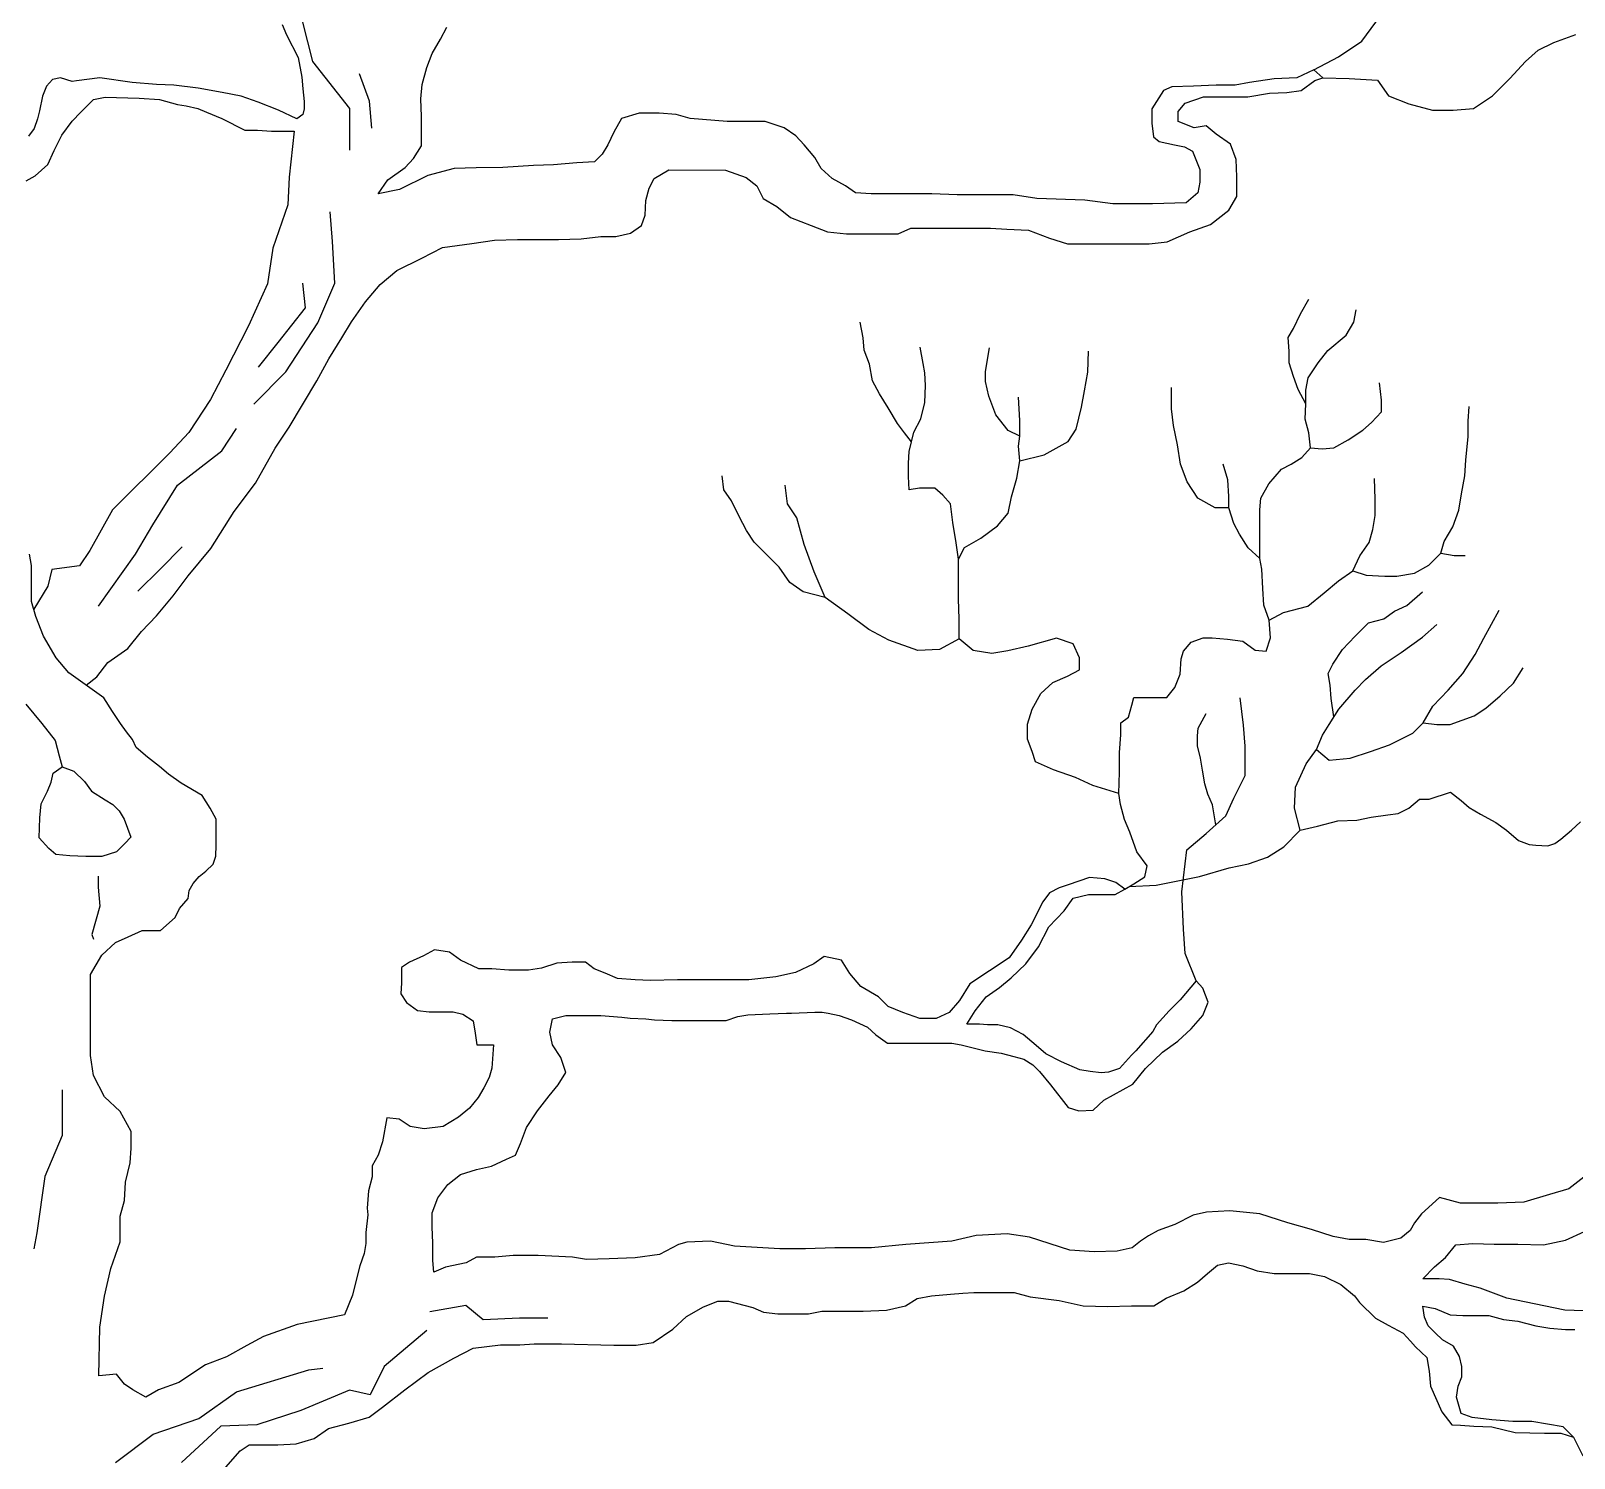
# Model space of a CAD drawing. Header units: millimetres. Extents: x -8050 to 7892, y -21 to 20150.
# Drawn here: x 685 to 4707, y 10986 to 14703 of the extents above; entities that cross this region are included whole.
import ezdxf

# ---------------------------------------------------------------- set-up
doc = ezdxf.new("R2010")
doc.units = ezdxf.units.MM
doc.layers.add('ceco.net 158', color=7, linetype='Continuous')

msp = doc.modelspace()

# ---------------------------------------------------------------- linework, layer by layer
at = {"layer": 'ceco.net 158'}
for p, q in [((1340.2, 14720), (1351.6, 14693.3)), ((1419.9, 14623.4), (1394.2, 14726)), ((4153.7, 14676.8), (4201.9, 14742.8)), ((1351.6, 14693.3), (1382.1, 14634.2)), ((1731.3, 14644.3), (1752.6, 14682)), ((1752.6, 14682), (1769, 14713.1)), ((4653.7, 14673.3), (4711.1, 14693.8)), ((1716.6, 14608.3), (1731.3, 14644.3)), ((4092.8, 14636.2), (4153.7, 14676.8)), ((4579.8, 14624.1), (4612.6, 14652.8)), ((4612.6, 14652.8), (4653.7, 14673.3)), ((1382.1, 14634.2), (1391.7, 14582.7)), ((1516.2, 14501.5), (1419.9, 14623.4)), ((1705.1, 14564.1), (1716.6, 14608.3)), ((4028.5, 14602.1), (3983.7, 14580.9)), ((4028.5, 14602.1), (4092.8, 14636.2)), ((4052.1, 14580.9), (4028.5, 14602.1)), ((4538.8, 14579), (4579.8, 14624.1)), ((726.1, 14559.8), (715.9, 14533.7)), ((741.3, 14577), (726.1, 14559.8)), ((726.1, 14559.8), (726.1, 14559.8)), ((762.3, 14580.8), (741.3, 14577)), ((792.8, 14571.3), (762.3, 14580.8)), ((804.3, 14573.2), (792.8, 14571.3)), ((865.3, 14580.8), (804.3, 14573.2)), ((949.2, 14569.4), (865.3, 14580.8)), ((1012.2, 14563.6), (949.2, 14569.4)), ((1057.9, 14561.7), (1012.2, 14563.6)), ((1120.9, 14554.1), (1057.9, 14561.7)), ((1391.7, 14582.7), (1393.6, 14552.2)), ((1567.5, 14520.7), (1541.8, 14591.3)), ((1701.8, 14526.4), (1705.1, 14564.1)), ((3714.6, 14559.7), (3658, 14557.3)), ((3773.6, 14562), (3714.6, 14559.7)), ((3823.2, 14562), (3773.6, 14562)), ((3861, 14569.1), (3823.2, 14562)), ((3924.7, 14578.5), (3861, 14569.1)), ((3983.7, 14580.9), (3924.7, 14578.5)), ((3995.5, 14547.9), (4030.9, 14573.8)), ((4030.9, 14573.8), (4052.1, 14580.9)), ((4052.1, 14580.9), (4120.5, 14579)), ((4120.5, 14579), (4194.3, 14574.9)), ((4194.3, 14574.9), (4223, 14533.9)), ((4493.7, 14533.9), (4538.8, 14579)), ((715.9, 14533.7), (707.9, 14495.3)), ((815.6, 14491.5), (848.7, 14524.5)), ((848.7, 14524.5), (878.5, 14531.2)), ((878.5, 14531.2), (967.8, 14527.9)), ((967.8, 14527.9), (1020.8, 14524.5)), ((1020.8, 14524.5), (1067.1, 14511.3)), ((1183.8, 14542.7), (1120.9, 14554.1)), ((1233.4, 14533.1), (1183.8, 14542.7)), ((1277.2, 14517.9), (1233.4, 14533.1)), ((1330.6, 14496.9), (1277.2, 14517.9)), ((1393.6, 14552.2), (1397.4, 14519.8)), ((1397.4, 14519.8), (1397.4, 14500.7)), ((1573.9, 14450.1), (1567.5, 14520.7)), ((1703.5, 14480.5), (1701.8, 14526.4)), ((3636.8, 14547.9), (3606.1, 14500.7)), ((3658, 14557.3), (3636.8, 14547.9)), ((3636.8, 14547.9), (3636.8, 14547.9)), ((3693.4, 14514.8), (3740.6, 14531.4)), ((3740.6, 14531.4), (3790.2, 14531.4)), ((3790.2, 14531.4), (3856.2, 14531.4)), ((3856.2, 14531.4), (3912.9, 14540.8)), ((3912.9, 14540.8), (3957.7, 14543.1)), ((3957.7, 14543.1), (3995.5, 14547.9)), ((4223, 14533.9), (4276.3, 14513.4)), ((4444.5, 14501.1), (4493.7, 14533.9)), ((707.9, 14495.3), (702.6, 14474.1)), ((792.4, 14468.3), (815.6, 14491.5)), ((1067.1, 14511.3), (1090.3, 14508)), ((1090.3, 14508), (1120.1, 14501.4)), ((1120.1, 14501.4), (1143.2, 14491.5)), ((1143.2, 14491.5), (1183, 14474.9)), ((1378.3, 14474), (1330.6, 14496.9)), ((1393.6, 14485.5), (1378.3, 14474)), ((1397.4, 14500.7), (1393.6, 14485.5)), ((1516.2, 14392.4), (1516.2, 14501.5)), ((1703.5, 14444.5), (1703.5, 14480.5)), ((2270.2, 14488.7), (2224.3, 14475.6)), ((2322.6, 14488.7), (2270.2, 14488.7)), ((2366.8, 14485.5), (2322.6, 14488.7)), ((2402.9, 14475.6), (2366.8, 14485.5)), ((3606.1, 14500.7), (3606.1, 14462.9)), ((3674.5, 14493.6), (3693.4, 14514.8)), ((3674.5, 14467.6), (3674.5, 14493.6)), ((4276.3, 14513.4), (4337.8, 14497)), ((4337.8, 14497), (4391.2, 14497)), ((4391.2, 14497), (4444.5, 14501.1)), ((693.4, 14449), (678.8, 14429.1)), ((702.6, 14474.1), (693.4, 14449)), ((765.9, 14431.9), (792.4, 14468.3)), ((1183, 14474.9), (1242.5, 14445.1)), ((1242.5, 14445.1), (1275.6, 14445.1)), ((1275.6, 14445.1), (1312, 14441.8)), ((1312, 14441.8), (1335.2, 14441.8)), ((1335.2, 14441.8), (1371.6, 14441.8)), ((1371.6, 14441.8), (1358.4, 14322.7)), ((1703.5, 14403.6), (1703.5, 14444.5)), ((2204.7, 14439.6), (2188.3, 14406.9)), ((2224.3, 14475.6), (2204.7, 14439.6)), ((2499.3, 14467.6), (2402.9, 14475.6)), ((2546.5, 14467.6), (2499.3, 14467.6)), ((2598.4, 14467.6), (2546.5, 14467.6)), ((2647.9, 14451.1), (2598.4, 14467.6)), ((2678.6, 14429.9), (2647.9, 14451.1)), ((3606.1, 14462.9), (3610.8, 14427.5)), ((3717, 14451.1), (3674.5, 14467.6)), ((3747.7, 14455.8), (3717, 14451.1)), ((3773.6, 14434.6), (3747.7, 14455.8)), ((746.1, 14392.2), (765.9, 14431.9)), ((1682.2, 14370.8), (1703.5, 14403.6)), ((2188.3, 14406.9), (2173.6, 14382.3)), ((2699.9, 14406.3), (2678.6, 14429.9)), ((2728.2, 14373.3), (2699.9, 14406.3)), ((3610.8, 14427.5), (3625, 14415.7)), ((3625, 14415.7), (3665.1, 14406.3)), ((3665.1, 14406.3), (3691, 14401.6)), ((3691, 14401.6), (3712.3, 14389.8)), ((3811.4, 14408.7), (3773.6, 14434.6)), ((3825.6, 14368.5), (3811.4, 14408.7)), ((729.5, 14355.8), (746.1, 14392.2)), ((1660.9, 14347.9), (1682.2, 14370.8)), ((2108, 14359.4), (2047.4, 14354.5)), ((2153.9, 14362.6), (2108, 14359.4)), ((2173.6, 14382.3), (2153.9, 14362.6)), ((2744.7, 14345), (2728.2, 14373.3)), ((3712.3, 14389.8), (3731.2, 14342.6)), ((3827.9, 14323.7), (3825.6, 14368.5)), ((673.2, 14312.8), (696.4, 14326)), ((696.4, 14326), (729.5, 14355.8)), ((696.4, 14326), (696.4, 14326)), ((1358.4, 14322.7), (1355.1, 14249.9)), ((1615, 14315.2), (1660.9, 14347.9)), ((1719.8, 14326.6), (1646.1, 14290.6)), ((1788.6, 14344.6), (1719.8, 14326.6)), ((1846, 14346.3), (1788.6, 14344.6)), ((1914.8, 14347.9), (1846, 14346.3)), ((1995, 14352.8), (1914.8, 14347.9)), ((2047.4, 14354.5), (1995, 14352.8)), ((2296.1, 14293.4), (2309.4, 14318.5)), ((2309.4, 14318.5), (2347.9, 14341.9)), ((2347.9, 14341.9), (2495, 14340.2)), ((2495, 14340.2), (2548.8, 14321.4)), ((2548.8, 14321.4), (2577.1, 14300.1)), ((2773, 14319), (2744.7, 14345)), ((2808.4, 14300.1), (2773, 14319)), ((3731.2, 14342.6), (3731.2, 14309.6)), ((3827.9, 14271.8), (3827.9, 14323.7)), ((1590.4, 14279.1), (1615, 14315.2)), ((1646.1, 14290.6), (1590.4, 14279.1)), ((2287.7, 14261.7), (2296.1, 14293.4)), ((2577.1, 14300.1), (2593.7, 14267.1)), ((2834.4, 14281.2), (2808.4, 14300.1)), ((2874.5, 14278.9), (2834.4, 14281.2)), ((2921.7, 14278.9), (2874.5, 14278.9)), ((2966.5, 14278.9), (2921.7, 14278.9)), ((3032.6, 14278.9), (2966.5, 14278.9)), ((3098.7, 14276.5), (3032.6, 14278.9)), ((3162.4, 14276.5), (3098.7, 14276.5)), ((3245, 14276.5), (3162.4, 14276.5)), ((3306.4, 14267.1), (3245, 14276.5)), ((3726.4, 14281.2), (3695.8, 14255.3)), ((3731.2, 14309.6), (3726.4, 14281.2)), ((1355.1, 14249.9), (1315.3, 14137.4)), ((2286, 14223.2), (2287.7, 14261.7)), ((2593.7, 14267.1), (2629.1, 14245.9)), ((2629.1, 14245.9), (2664.5, 14217.5)), ((3431.4, 14262.4), (3306.4, 14267.1)), ((3504.6, 14252.9), (3431.4, 14262.4)), ((3608.4, 14252.9), (3504.6, 14252.9)), ((3695.8, 14255.3), (3608.4, 14252.9)), ((3759.5, 14198.7), (3806.7, 14236.4)), ((3806.7, 14236.4), (3827.9, 14271.8)), ((1471.2, 14155), (1464.8, 14232)), ((2247.6, 14176.4), (2276, 14196.5)), ((2276, 14196.5), (2286, 14223.2)), ((2664.5, 14217.5), (2718.7, 14196.3)), ((2718.7, 14196.3), (2761.2, 14179.8)), ((3705.2, 14179.8), (3759.5, 14198.7)), ((1834.6, 14149.7), (1893.1, 14158)), ((1893.1, 14158), (1953.3, 14159.7)), ((1953.3, 14159.7), (2010.2, 14159.7)), ((2010.2, 14159.7), (2060.3, 14159.7)), ((2060.3, 14159.7), (2118.8, 14161.4)), ((2118.8, 14161.4), (2170.7, 14168)), ((2170.7, 14168), (2209.1, 14168)), ((2209.1, 14168), (2247.6, 14176.4)), ((2761.2, 14179.8), (2810.8, 14175.1)), ((2810.8, 14175.1), (2853.3, 14175.1)), ((2853.3, 14175.1), (2907.5, 14175.1)), ((2907.5, 14175.1), (2945.3, 14175.1)), ((2945.3, 14175.1), (2978.3, 14189.2)), ((2978.3, 14189.2), (3025.5, 14189.2)), ((3025.5, 14189.2), (3065.7, 14189.2)), ((3065.7, 14189.2), (3105.8, 14189.2)), ((3105.8, 14189.2), (3186, 14189.2)), ((3186, 14189.2), (3228.5, 14186.9)), ((3228.5, 14186.9), (3285.1, 14184.5)), ((3285.1, 14184.5), (3339.4, 14163.3)), ((3339.4, 14163.3), (3386.6, 14149.1)), ((3646.2, 14153.8), (3705.2, 14179.8)), ((1315.3, 14137.4), (1302.1, 14044.7)), ((1477.7, 14045.9), (1471.2, 14155)), ((1704.2, 14111.2), (1757.7, 14139.6)), ((1757.7, 14139.6), (1834.6, 14149.7)), ((3386.6, 14149.1), (3455, 14149.1)), ((3455, 14149.1), (3528.2, 14149.1)), ((3528.2, 14149.1), (3599, 14149.1)), ((3599, 14149.1), (3646.2, 14153.8)), ((1595.5, 14042.7), (1639, 14079.5)), ((1639, 14079.5), (1704.2, 14111.2)), ((1302.1, 14044.7), (1252.5, 13935.5)), ((1400.6, 13981.7), (1394.2, 14045.9)), ((1432.7, 13943.2), (1477.7, 14045.9)), ((1557.1, 13997.6), (1595.5, 14042.7)), ((1520.3, 13945.7), (1557.1, 13997.6)), ((3993.5, 13966.4), (4015.4, 14004.2)), ((1330, 13891.9), (1400.6, 13981.7)), ((3975.6, 13928.6), (3993.5, 13966.4)), ((4132.8, 13944.6), (4138.8, 13976.4)), ((1252.5, 13935.5), (1192.9, 13819.7)), ((1349.3, 13814.9), (1432.7, 13943.2)), ((1495.2, 13904), (1520.3, 13945.7)), ((2854.3, 13904), (2846.2, 13944.6)), ((3961.7, 13904.8), (3975.6, 13928.6)), ((4112.9, 13910.7), (4132.8, 13944.6)), ((1278.7, 13827.7), (1330, 13891.9)), ((1461.8, 13848.8), (1495.2, 13904)), ((2856.3, 13871.5), (2854.3, 13904)), ((3010.7, 13836.9), (3002.6, 13879.6)), ((3173.2, 13816.6), (3183.4, 13877.6)), ((3963.7, 13868.9), (3961.7, 13904.8)), ((4065.2, 13870.9), (4112.9, 13910.7)), ((1430, 13792), (1461.8, 13848.8)), ((2870.5, 13834.9), (2856.3, 13871.5)), ((2878.7, 13792.3), (2870.5, 13834.9)), ((3014.8, 13812.6), (3010.7, 13836.9)), ((3439.3, 13814.6), (3441.3, 13869.4)), ((3963.7, 13839.1), (3963.7, 13868.9)), ((3975.6, 13803.3), (3963.7, 13839.1)), ((4013.4, 13799.3), (4039.3, 13839.1)), ((4039.3, 13839.1), (4065.2, 13870.9)), ((1192.9, 13819.7), (1153.2, 13743.6)), ((1265.9, 13731.5), (1349.3, 13814.9)), ((3016.8, 13780.1), (3014.8, 13812.6)), ((3173.2, 13790.2), (3173.2, 13816.6)), ((3431.2, 13765.9), (3439.3, 13814.6)), ((3987.6, 13769.5), (3975.6, 13803.3)), ((4007.5, 13767.5), (4013.4, 13799.3)), ((1358.7, 13670.8), (1430, 13792)), ((2896.9, 13757.7), (2878.7, 13792.3)), ((2919.3, 13721.2), (2896.9, 13757.7)), ((3014.8, 13735.4), (3016.8, 13780.1)), ((3181.3, 13751.6), (3173.2, 13790.2)), ((3423, 13723.2), (3431.2, 13765.9)), ((3657.9, 13718.7), (3657.9, 13774.4)), ((4007.5, 13731.7), (3987.6, 13769.5)), ((4007.5, 13731.7), (4007.5, 13767.5)), ((4204.4, 13741.5), (4199.3, 13787)), ((1153.2, 13743.6), (1096.9, 13657.6)), ((2943.7, 13680.6), (2919.3, 13721.2)), ((3004.6, 13692.8), (3014.8, 13735.4)), ((3199.6, 13702.9), (3181.3, 13751.6)), ((3262.6, 13688.7), (3258.5, 13749.6)), ((3408.8, 13666.4), (3423, 13723.2)), ((3662.9, 13675.7), (3657.9, 13718.7)), ((4005.5, 13691.9), (4007.5, 13731.7)), ((4204.4, 13711.1), (4204.4, 13741.5)), ((4430.3, 13686.6), (4433.1, 13724.6)), ((2961.9, 13656.2), (2943.7, 13680.6)), ((2986.3, 13658.2), (3004.6, 13692.8)), ((3232.1, 13662.3), (3199.6, 13702.9)), ((3262.6, 13648.1), (3262.6, 13688.7)), ((3673, 13625.1), (3662.9, 13675.7)), ((4015.4, 13656.1), (4005.5, 13691.9)), ((4156.3, 13663.1), (4179.1, 13683.3)), ((4179.1, 13683.3), (4204.4, 13711.1)), ((4430.3, 13647.1), (4430.3, 13686.6)), ((1096.9, 13657.6), (1047.3, 13604.6)), ((1182.4, 13609.5), (1220.9, 13667.3)), ((1321.5, 13616.8), (1358.7, 13670.8)), ((2980.2, 13632.8), (2961.9, 13656.2)), ((2974.1, 13607.5), (2986.3, 13658.2)), ((3262.6, 13648.1), (3232.1, 13662.3)), ((3258.5, 13621.7), (3262.6, 13648.1)), ((3325.5, 13599.3), (3388.5, 13633.9)), ((3388.5, 13633.9), (3408.8, 13666.4)), ((4019.7, 13617.5), (4015.4, 13656.1)), ((4080.4, 13617.5), (4118.3, 13637.8)), ((4118.3, 13637.8), (4156.3, 13663.1)), ((4424.6, 13585.1), (4430.3, 13647.1)), ((1047.3, 13604.6), (898.3, 13455.7)), ((1066.9, 13519.7), (1182.4, 13609.5)), ((1270.9, 13525.6), (1321.5, 13616.8)), ((2972.1, 13577), (2974.1, 13607.5)), ((3262.6, 13583.1), (3258.5, 13621.7)), ((3262.6, 13583.1), (3325.5, 13599.3)), ((3680.6, 13574.5), (3673, 13625.1)), ((3996.9, 13592.2), (4019.7, 13617.5)), ((4019.7, 13617.5), (4050, 13615)), ((4050, 13615), (4080.4, 13617.5)), ((2972.1, 13542.5), (2972.1, 13577)), ((3254.5, 13538.4), (3262.6, 13583.1)), ((3698.3, 13529), (3680.6, 13574.5)), ((3804.6, 13534), (3792, 13574.5)), ((3910.9, 13523.9), (3943.8, 13561.9)), ((3943.8, 13561.9), (3969.1, 13574.5)), ((3969.1, 13574.5), (3996.9, 13592.2)), ((4421.8, 13544.2), (4424.6, 13585.1)), ((1002.7, 13417), (1066.9, 13519.7)), ((1215.1, 13451.3), (1270.9, 13525.6)), ((2490.7, 13507.9), (2486.6, 13544.5)), ((2657.2, 13471.4), (2651.1, 13520.1)), ((2974.1, 13507.9), (2972.1, 13542.5)), ((3240.2, 13489.7), (3254.5, 13538.4)), ((3726.2, 13486), (3698.3, 13529)), ((3807.1, 13491), (3804.6, 13534)), ((3890.6, 13486), (3910.9, 13523.9)), ((4187.8, 13483.6), (4186.4, 13537.1)), ((4413.3, 13497.7), (4421.8, 13544.2)), ((2511, 13479.5), (2490.7, 13507.9)), ((2531.3, 13438.9), (2511, 13479.5)), ((3000.5, 13512), (2974.1, 13507.9)), ((3041.2, 13512), (3000.5, 13512)), ((3061.5, 13493.7), (3041.2, 13512)), ((3081.8, 13471.4), (3061.5, 13493.7)), ((3232.1, 13447), (3240.2, 13489.7)), ((3771.7, 13460.7), (3726.2, 13486)), ((3807.1, 13460.7), (3807.1, 13491)), ((3888.1, 13455.6), (3890.6, 13486)), ((4187.8, 13441.3), (4187.8, 13483.6)), ((4406.3, 13455.4), (4413.3, 13497.7)), ((898.3, 13455.7), (838.7, 13349.8)), ((1154.3, 13355), (1215.1, 13451.3)), ((2549.6, 13402.3), (2531.3, 13438.9)), ((2681.6, 13434.8), (2657.2, 13471.4)), ((2699.9, 13365.8), (2681.6, 13434.8)), ((3087.9, 13422.6), (3081.8, 13471.4)), ((3203.7, 13414.5), (3232.1, 13447)), ((3807.1, 13460.7), (3771.7, 13460.7)), ((3819.8, 13420.2), (3807.1, 13460.7)), ((3888.1, 13412.6), (3888.1, 13455.6)), ((4182.1, 13404.7), (4187.8, 13441.3)), ((4390.8, 13411.7), (4406.3, 13455.4)), ((957.8, 13340), (1002.7, 13417)), ((2569.9, 13371.9), (2549.6, 13402.3)), ((3096, 13369.8), (3087.9, 13422.6)), ((3161, 13382), (3203.7, 13414.5)), ((3835, 13392.4), (3819.8, 13420.2)), ((3857.7, 13357), (3835, 13392.4)), ((3888.1, 13329.2), (3888.1, 13412.6)), ((4172.3, 13370.8), (4182.1, 13404.7)), ((4368.2, 13373.6), (4390.8, 13411.7)), ((1022, 13301.5), (1079.7, 13359.3)), ((1095.2, 13284.1), (1154.3, 13355)), ((2596.3, 13345.5), (2569.9, 13371.9)), ((2726.3, 13294.7), (2699.9, 13365.8)), ((3102.1, 13327.2), (3096, 13369.8)), ((3102.1, 13327.2), (3118.4, 13357.7)), ((3118.4, 13357.7), (3161, 13382)), ((3888.1, 13329.2), (3857.7, 13357)), ((4148.3, 13335.6), (4172.3, 13370.8)), ((4359.7, 13342.9), (4368.2, 13373.6)), ((686.9, 13310.7), (681.9, 13340.3)), ((838.7, 13349.8), (812.3, 13310.1)), ((861.5, 13205.3), (957.8, 13340)), ((2634.9, 13306.9), (2596.3, 13345.5)), ((3102.1, 13280.5), (3102.1, 13327.2)), ((3893.2, 13301.3), (3888.1, 13329.2)), ((4130.3, 13297.1), (4148.3, 13335.6)), ((4290.9, 13291.3), (4328.1, 13311.4)), ((4328.1, 13311.4), (4359.7, 13342.9)), ((4359.7, 13342.9), (4394.1, 13337.2)), ((4394.1, 13337.2), (4422.8, 13337.2)), ((686.9, 13261.4), (686.9, 13310.7)), ((739.4, 13300.2), (729.5, 13257.2)), ((812.3, 13310.1), (739.4, 13300.2)), ((964.2, 13243.8), (1022, 13301.5)), ((1056.4, 13231.8), (1095.2, 13284.1)), ((2663.3, 13266.3), (2634.9, 13306.9)), ((2754.7, 13227.7), (2726.3, 13294.7)), ((3102.1, 13223.6), (3102.1, 13280.5)), ((3895.7, 13250.7), (3893.2, 13301.3)), ((4055.7, 13239.7), (4093, 13271.3)), ((4093, 13271.3), (4130.3, 13297.1)), ((4130.3, 13297.1), (4164.7, 13285.6)), ((4164.7, 13285.6), (4213.4, 13282.7)), ((4213.4, 13282.7), (4245, 13282.7)), ((4245, 13282.7), (4290.9, 13291.3)), ((686.9, 13217), (686.9, 13261.4)), ((729.5, 13257.2), (692.6, 13197.3)), ((1012.4, 13179.4), (1056.4, 13231.8)), ((2697.9, 13241.9), (2663.3, 13266.3)), ((2754.7, 13227.7), (2697.9, 13241.9)), ((3898.2, 13207.7), (3895.7, 13250.7)), ((4012.7, 13205.3), (4055.7, 13239.7)), ((4271.1, 13206.9), (4311.2, 13241.9)), ((698.4, 13177.6), (686.9, 13217)), ((2813.7, 13185), (2754.7, 13227.7)), ((3104.1, 13170.8), (3102.1, 13223.6)), ((3912.4, 13168.1), (3898.2, 13207.7)), ((3949.6, 13188.1), (4012.7, 13205.3)), ((4211, 13171.8), (4238.6, 13191.8)), ((4238.6, 13191.8), (4271.1, 13206.9)), ((4471.5, 13121.7), (4511.5, 13194.3)), ((718.1, 13126.6), (698.4, 13177.6)), ((973.6, 13138.9), (1012.4, 13179.4)), ((2868.5, 13144.4), (2813.7, 13185)), ((3104.1, 13120), (3104.1, 13170.8)), ((3912.4, 13168.1), (3949.6, 13188.1)), ((3915.2, 13122.2), (3912.4, 13168.1)), ((4135.9, 13126.7), (4170.9, 13161.8)), ((4170.9, 13161.8), (4211, 13171.8)), ((4311.2, 13124.2), (4348.7, 13156.8)), ((751, 13070.7), (718.1, 13126.6)), ((938.1, 13095), (973.6, 13138.9)), ((2921.3, 13116), (2868.5, 13144.4)), ((2996.5, 13089.6), (2921.3, 13116)), ((3104.1, 13120), (3053.3, 13091.6)), ((3140.7, 13089.6), (3104.1, 13120)), ((3358.1, 13121.3), (3284.2, 13100.8)), ((3401.2, 13107), (3358.1, 13121.3)), ((3688.7, 13087.8), (3708.8, 13110.7)), ((3708.8, 13110.7), (3740.3, 13122.2)), ((3740.3, 13122.2), (3763.3, 13122.2)), ((3763.3, 13122.2), (3803.4, 13119.3)), ((3803.4, 13119.3), (3843.6, 13113.6)), ((3843.6, 13113.6), (3875.1, 13090.7)), ((3903.8, 13087.8), (3915.2, 13122.2)), ((4103.3, 13091.7), (4135.9, 13126.7)), ((4256.1, 13084.2), (4311.2, 13124.2)), ((4448.9, 13079.2), (4471.5, 13121.7)), ((783.9, 13031.3), (751, 13070.7)), ((885.8, 13057.8), (938.1, 13095)), ((3053.3, 13091.6), (2996.5, 13089.6)), ((3189.4, 13081.5), (3140.7, 13089.6)), ((3230.9, 13088.5), (3189.4, 13081.5)), ((3284.2, 13100.8), (3230.9, 13088.5)), ((3417.6, 13070), (3401.2, 13107)), ((3417.6, 13039.2), (3417.6, 13070)), ((3683, 13067.7), (3688.7, 13087.8)), ((3875.1, 13090.7), (3903.8, 13087.8)), ((4078.3, 13054.1), (4103.3, 13091.7)), ((4203.5, 13049.1), (4256.1, 13084.2)), ((4416.4, 13029.1), (4448.9, 13079.2)), ((875.6, 12966.2), (783.9, 13031.3)), ((857, 13020.7), (885.8, 13057.8)), ((3386.8, 13022.8), (3417.6, 13039.2)), ((3680.1, 13027.6), (3683, 13067.7)), ((4065.8, 13029.1), (4078.3, 13054.1)), ((4163.4, 13014.1), (4203.5, 13049.1)), ((4549.1, 13004.1), (4574.1, 13044.1)), ((829.7, 12998.7), (857, 13020.7)), ((3317.1, 12977.7), (3347.9, 13006.4)), ((3347.9, 13006.4), (3386.8, 13022.8)), ((3645.7, 12967.4), (3665.8, 12993.2)), ((3665.8, 12993.2), (3680.1, 13027.6)), ((4070.8, 12999.1), (4065.8, 13029.1)), ((4073.3, 12964), (4070.8, 12999.1)), ((4135.9, 12986.5), (4163.4, 13014.1)), ((4378.8, 12986.5), (4416.4, 13029.1)), ((4514, 12971.5), (4549.1, 13004.1)), ((672.1, 12949.5), (713.9, 12898.9)), ((897.8, 12930.9), (875.6, 12966.2)), ((3294.5, 12936.7), (3317.1, 12977.7)), ((3553.9, 12947.3), (3559.7, 12967.4)), ((3559.7, 12967.4), (3582.6, 12967.4)), ((3582.6, 12967.4), (3611.3, 12967.4)), ((3611.3, 12967.4), (3645.7, 12967.4)), ((3845.1, 12894.8), (3836.7, 12966.5)), ((4080.8, 12916.4), (4073.3, 12964)), ((4093.3, 12936.5), (4135.9, 12986.5)), ((4338.7, 12944), (4378.8, 12986.5)), ((4476.5, 12939), (4514, 12971.5)), ((918.7, 12899.6), (897.8, 12930.9)), ((3282.2, 12897.7), (3294.5, 12936.7)), ((3525.3, 12901.4), (3545.3, 12915.8)), ((3545.3, 12915.8), (3553.9, 12947.3)), ((3727.4, 12887.2), (3747.8, 12924.9)), ((4068.3, 12896.4), (4093.3, 12936.5)), ((4313.7, 12901.4), (4338.7, 12944)), ((4383.8, 12896.4), (4446.4, 12918.9)), ((4446.4, 12918.9), (4476.5, 12939)), ((713.9, 12898.9), (748.7, 12855.4)), ((934.4, 12877.4), (918.7, 12899.6)), ((950.1, 12857.8), (934.4, 12877.4)), ((3282.2, 12858.7), (3282.2, 12897.7)), ((3522.4, 12824), (3525.3, 12869.9)), ((3525.3, 12869.9), (3525.3, 12901.4)), ((3725.4, 12866.8), (3727.4, 12887.2)), ((3849.3, 12840), (3845.1, 12894.8)), ((4035.7, 12831.3), (4050.7, 12868.9)), ((4050.7, 12868.9), (4068.3, 12896.4)), ((4226, 12843.8), (4286.1, 12873.9)), ((4286.1, 12873.9), (4313.7, 12901.4)), ((4313.7, 12901.4), (4348.7, 12896.4)), ((4348.7, 12896.4), (4383.8, 12896.4)), ((748.7, 12855.4), (759.2, 12815.4)), ((959.2, 12836.9), (950.1, 12857.8)), ((989.3, 12812), (959.2, 12836.9)), ((3294.5, 12825.9), (3282.2, 12858.7)), ((3725.4, 12841.3), (3725.4, 12866.8)), ((3733.5, 12808.7), (3725.4, 12841.3)), ((3849.3, 12764.2), (3849.3, 12840)), ((4008.2, 12793.8), (4035.7, 12831.3)), ((4035.7, 12831.3), (4068.3, 12803.8)), ((4175.9, 12826.3), (4226, 12843.8)), ((759.2, 12815.4), (766.8, 12786.7)), ((1020.7, 12787.2), (989.3, 12812)), ((3302.7, 12799.2), (3294.5, 12825.9)), ((3349.9, 12778.7), (3302.7, 12799.2)), ((3522.4, 12772.4), (3522.4, 12824)), ((3738.6, 12778.1), (3733.5, 12808.7)), ((3980.6, 12733.7), (4008.2, 12793.8)), ((4068.3, 12803.8), (4123.4, 12808.8)), ((4123.4, 12808.8), (4175.9, 12826.3)), ((738.4, 12746.7), (743.4, 12770.1)), ((743.4, 12770.1), (766.8, 12786.7)), ((766.8, 12786.7), (796.8, 12775.1)), ((796.8, 12775.1), (825.2, 12748.4)), ((825.2, 12748.4), (843.5, 12723.4)), ((1044.2, 12767.6), (1020.7, 12787.2)), ((1076.8, 12744.1), (1044.2, 12767.6)), ((3407.4, 12758.2), (3349.9, 12778.7)), ((3452.5, 12737.6), (3407.4, 12758.2)), ((3520.2, 12717.1), (3522.4, 12772.4)), ((3744.7, 12742.5), (3738.6, 12778.1)), ((3819.8, 12705.1), (3849.3, 12764.2)), ((711.7, 12690), (728.4, 12723.4)), ((728.4, 12723.4), (738.4, 12746.7)), ((843.5, 12723.4), (878.6, 12700)), ((1131.7, 12711.5), (1076.8, 12744.1)), ((1152.6, 12678.8), (1131.7, 12711.5)), ((3520.2, 12717.1), (3452.5, 12737.6)), ((3524.4, 12688.4), (3520.2, 12717.1)), ((3751.9, 12715), (3744.7, 12742.5)), ((3764.1, 12687.4), (3751.9, 12715)), ((3978.1, 12678.6), (3980.6, 12733.7)), ((4329.2, 12702.5), (4384.3, 12720.2)), ((4384.3, 12720.2), (4411.9, 12698.6)), ((708.4, 12653.3), (711.7, 12690)), ((878.6, 12700), (898.6, 12688.3)), ((898.6, 12688.3), (915.3, 12671.7)), ((915.3, 12671.7), (928.6, 12650)), ((1168.3, 12650.1), (1152.6, 12678.8)), ((3534.6, 12649.4), (3524.4, 12688.4)), ((3773.4, 12635.6), (3764.1, 12687.4)), ((3798.7, 12658.8), (3819.8, 12705.1)), ((3993.1, 12621), (3978.1, 12678.6)), ((4248.4, 12665.1), (4276, 12678.9)), ((4276, 12678.9), (4303.5, 12702.5)), ((4303.5, 12702.5), (4329.2, 12702.5)), ((4411.9, 12698.6), (4433.6, 12680.8)), ((4433.6, 12680.8), (4463.1, 12663.1)), ((706.7, 12601.6), (708.4, 12653.3)), ((928.6, 12650), (945.3, 12603.3)), ((1168.3, 12614.8), (1168.3, 12650.1)), ((3549, 12616.6), (3534.6, 12649.4)), ((3748.1, 12612.4), (3798.7, 12658.8)), ((3993.1, 12621), (4037.6, 12631.6)), ((4037.6, 12631.6), (4090.8, 12645.4)), ((4090.8, 12645.4), (4140.1, 12647.3)), ((4140.1, 12647.3), (4177.5, 12655.2)), ((4177.5, 12655.2), (4220.8, 12661.1)), ((4220.8, 12661.1), (4248.4, 12665.1)), ((4463.1, 12663.1), (4502.5, 12641.4)), ((4502.5, 12641.4), (4530.1, 12621.7)), ((4699.5, 12621.7), (4723.1, 12643.4)), ((731.8, 12573.3), (706.7, 12601.6)), ((945.3, 12603.3), (930.3, 12586.6)), ((1168.3, 12582.1), (1168.3, 12614.8)), ((3567.4, 12565.3), (3549, 12616.6)), ((3697.5, 12570.2), (3748.1, 12612.4)), ((3950.6, 12578.4), (3993.1, 12621)), ((4530.1, 12621.7), (4561.6, 12594.2)), ((4561.6, 12594.2), (4589.2, 12584.3)), ((4656.1, 12586.3), (4671.9, 12598.1)), ((4671.9, 12598.1), (4699.5, 12621.7)), ((750.1, 12558.2), (731.8, 12573.3)), ((786.8, 12554.9), (750.1, 12558.2)), ((828.5, 12553.2), (786.8, 12554.9)), ((870.2, 12553.2), (828.5, 12553.2)), ((908.6, 12564.9), (870.2, 12553.2)), ((930.3, 12586.6), (908.6, 12564.9)), ((1160.5, 12532.5), (1167, 12553.4)), ((1167, 12553.4), (1168.3, 12582.1)), ((3594.1, 12528.4), (3567.4, 12565.3)), ((3684.8, 12460.6), (3697.5, 12570.2)), ((3857.9, 12533.4), (3908, 12550.9)), ((3908, 12550.9), (3950.6, 12578.4)), ((4589.2, 12584.3), (4606.9, 12582.4)), ((4606.9, 12582.4), (4638.4, 12580.4)), ((4638.4, 12580.4), (4656.1, 12586.3)), ((1123.9, 12501.1), (1140.9, 12514.2)), ((1140.9, 12514.2), (1160.5, 12532.5)), ((3588, 12499.6), (3594.1, 12528.4)), ((3730.2, 12500.8), (3807.8, 12523.4)), ((3807.8, 12523.4), (3857.9, 12533.4)), ((860.7, 12501.5), (860.7, 12472.8)), ((860.7, 12472.8), (864.8, 12423.7)), ((1097.7, 12464.6), (1108.2, 12482.9)), ((1108.2, 12482.9), (1123.9, 12501.1)), ((3364.8, 12471.3), (3339.8, 12457.8)), ((3387.8, 12478.9), (3364.8, 12471.3)), ((3443.5, 12498.1), (3387.8, 12478.9)), ((3483.9, 12494.3), (3443.5, 12498.1)), ((3512.7, 12484.7), (3483.9, 12494.3)), ((3510.8, 12454), (3535.8, 12467.4)), ((3535.8, 12467.4), (3512.7, 12484.7)), ((3535.8, 12467.4), (3559.2, 12481.2)), ((3547.5, 12474.3), (3617.5, 12478.3)), ((3559.2, 12481.2), (3588, 12499.6)), ((3617.5, 12478.3), (3730.2, 12500.8)), ((1072.9, 12417.5), (1095.1, 12443.7)), ((1095.1, 12443.7), (1097.7, 12464.6)), ((3322.5, 12434.8), (3291.7, 12375.2)), ((3339.8, 12457.8), (3322.5, 12434.8)), ((3378.2, 12411.7), (3401.3, 12444.4)), ((3401.3, 12444.4), (3441.6, 12454)), ((3441.6, 12454), (3510.8, 12454)), ((3689.1, 12363.6), (3684.8, 12460.6)), ((864.8, 12423.7), (844.4, 12350)), ((1022.9, 12360.1), (1061.2, 12393.6)), ((1061.2, 12393.6), (1072.9, 12417.5)), ((3337.9, 12369.4), (3378.2, 12411.7)), ((844.4, 12350), (848.5, 12337.7)), ((939.1, 12343.3), (975, 12360.1)), ((975, 12360.1), (975, 12360.1)), ((975, 12360.1), (1022.9, 12360.1)), ((3291.7, 12375.2), (3266.8, 12334.9)), ((3311, 12317.6), (3337.9, 12369.4)), ((3693.3, 12300.4), (3689.1, 12363.6)), ((869.7, 12295.5), (905.6, 12329)), ((905.6, 12329), (939.1, 12343.3)), ((1736.6, 12309.5), (1708, 12294.3)), ((1776.5, 12303.8), (1736.6, 12309.5)), ((3266.8, 12334.9), (3234.1, 12288.7)), ((3278.3, 12273.4), (3311, 12317.6)), ((841, 12245.2), (869.7, 12295.5)), ((1671.9, 12277.2), (1651, 12263.9)), ((1708, 12294.3), (1671.9, 12277.2)), ((1805, 12282.9), (1776.5, 12303.8)), ((1852.6, 12260.1), (1805, 12282.9)), ((2056.1, 12275.3), (2016.2, 12262)), ((2096, 12277.2), (2056.1, 12275.3)), ((2130.3, 12277.2), (2096, 12277.2)), ((2153.1, 12260.1), (2130.3, 12277.2)), ((2725.6, 12273.4), (2678, 12250.6)), ((2752.2, 12292.4), (2725.6, 12273.4)), ((2797.9, 12283), (2752.2, 12292.4)), ((2819.1, 12248.4), (2797.9, 12283)), ((3234.1, 12288.7), (3132.3, 12221.5)), ((3239.9, 12236.9), (3278.3, 12273.4)), ((3722.2, 12229.2), (3693.3, 12300.4)), ((841, 12168.7), (841, 12245.2)), ((1651, 12263.9), (1651, 12224)), ((1886.8, 12260.1), (1852.6, 12260.1)), ((1930.6, 12256.3), (1886.8, 12260.1)), ((1981.9, 12256.3), (1930.6, 12256.3)), ((2016.2, 12262), (1981.9, 12256.3)), ((2181.6, 12248.7), (2153.1, 12260.1)), ((2214, 12235.4), (2181.6, 12248.7)), ((2259.6, 12231.6), (2214, 12235.4)), ((2299.5, 12229.7), (2259.6, 12231.6)), ((2369.9, 12231.6), (2299.5, 12229.7)), ((2440.3, 12231.6), (2369.9, 12231.6)), ((2508.8, 12231.6), (2440.3, 12231.6)), ((2556.3, 12231.6), (2508.8, 12231.6)), ((2626.7, 12239.2), (2556.3, 12231.6)), ((2678, 12250.6), (2626.7, 12239.2)), ((2847.9, 12213.8), (2819.1, 12248.4)), ((3209.1, 12211.9), (3239.9, 12236.9)), ((3722.2, 12229.2), (3679.9, 12179.2)), ((3739.5, 12210), (3722.2, 12229.2)), ((1651, 12224), (1649.1, 12195.4)), ((1649.1, 12195.4), (1664.3, 12172.6)), ((2894, 12186.9), (2847.9, 12213.8)), ((2919, 12162), (2894, 12186.9)), ((3132.3, 12221.5), (3105.4, 12177.3)), ((3145.7, 12150.4), (3174.5, 12186.9)), ((3174.5, 12186.9), (3209.1, 12211.9)), ((3752.9, 12173.5), (3739.5, 12210)), ((841, 12116), (841, 12168.7)), ((1664.3, 12172.6), (1692.8, 12151.7)), ((1692.8, 12151.7), (1723.3, 12147.9)), ((1723.3, 12147.9), (1753.7, 12147.9)), ((1753.7, 12147.9), (1786, 12147.9)), ((1786, 12147.9), (1810.8, 12142.2)), ((2610.5, 12142.8), (2654, 12145)), ((2654, 12145), (2667.1, 12145)), ((2667.1, 12145), (2728, 12147.2)), ((2728, 12147.2), (2747.6, 12147.2)), ((2747.6, 12147.2), (2762.9, 12145)), ((2762.9, 12145), (2791.2, 12138.4)), ((2957.4, 12146.6), (2919, 12162)), ((3001.6, 12131.2), (2957.4, 12146.6)), ((3078.5, 12146.6), (3043.9, 12131.2)), ((3105.4, 12177.3), (3078.5, 12146.6)), ((3124.6, 12115.8), (3145.7, 12150.4)), ((3651.1, 12150.4), (3618.4, 12113.9)), ((3679.9, 12179.2), (3651.1, 12150.4)), ((3739.5, 12138.9), (3752.9, 12173.5)), ((841, 12034.7), (841, 12116)), ((1810.8, 12142.2), (1810.8, 12142.2)), ((1810.8, 12142.2), (1837.4, 12125.1)), ((1837.4, 12125.1), (1843.1, 12092.8)), ((2037.7, 12094.9), (2044.2, 12129.7)), ((2044.2, 12129.7), (2079.1, 12138.4)), ((2079.1, 12138.4), (2122.6, 12138.4)), ((2122.6, 12138.4), (2170.6, 12138.4)), ((2170.6, 12138.4), (2225, 12134.1)), ((2225, 12134.1), (2246.8, 12131.9)), ((2246.8, 12131.9), (2288.1, 12129.7)), ((2288.1, 12129.7), (2309.9, 12127.6)), ((2309.9, 12127.6), (2355.7, 12125.4)), ((2355.7, 12125.4), (2405.7, 12125.4)), ((2405.7, 12125.4), (2462.4, 12125.4)), ((2462.4, 12125.4), (2497.2, 12125.4)), ((2497.2, 12125.4), (2527.7, 12136.3)), ((2527.7, 12136.3), (2553.8, 12140.6)), ((2553.8, 12140.6), (2610.5, 12142.8)), ((2791.2, 12138.4), (2823.9, 12127.6)), ((2823.9, 12127.6), (2865.2, 12108)), ((2865.2, 12108), (2887, 12088.4)), ((3043.9, 12131.2), (3001.6, 12131.2)), ((3157.2, 12115.8), (3124.6, 12115.8)), ((3178.4, 12113.9), (3157.2, 12115.8)), ((3205.3, 12113.9), (3178.4, 12113.9)), ((3237.9, 12106.2), (3205.3, 12113.9)), ((3270.6, 12089), (3237.9, 12106.2)), ((3618.4, 12113.9), (3608.8, 12096.6)), ((3708.7, 12104.3), (3739.5, 12138.9)), ((1843.1, 12092.8), (1846.9, 12062.3)), ((2044.2, 12062.2), (2037.7, 12094.9)), ((2887, 12088.4), (2917.5, 12066.6)), ((2917.5, 12066.6), (2945.8, 12066.6)), ((2945.8, 12066.6), (3002.4, 12066.6)), ((3002.4, 12066.6), (3046, 12066.6)), ((3046, 12066.6), (3085.2, 12066.6)), ((3085.2, 12066.6), (3109.1, 12062.2)), ((3305.2, 12060.1), (3270.6, 12089)), ((3608.8, 12096.6), (3564.6, 12046.7)), ((3633.8, 12042.8), (3674.1, 12071.7)), ((3674.1, 12071.7), (3708.7, 12104.3)), ((848.2, 11982), (841, 12034.7)), ((1846.9, 12062.3), (1890.6, 12062.3)), ((1890.6, 12062.3), (1886.8, 12001.5)), ((2066, 12029.6), (2044.2, 12062.2)), ((2079.1, 11990.4), (2066, 12029.6)), ((3109.1, 12062.2), (3172.3, 12047)), ((3172.3, 12047), (3213.7, 12040.5)), ((3213.7, 12040.5), (3246.3, 12031.8)), ((3246.3, 12031.8), (3272.5, 12025.2)), ((3272.5, 12025.2), (3296.4, 12010)), ((3330.2, 12039), (3305.2, 12060.1)), ((3370.5, 12017.9), (3330.2, 12039)), ((3553.1, 12035.2), (3522.3, 12000.6)), ((3564.6, 12046.7), (3553.1, 12035.2)), ((3589.6, 12000.6), (3633.8, 12042.8)), ((1886.8, 12001.5), (1879.2, 11976.8)), ((2059.5, 11957.7), (2079.1, 11990.4)), ((2079.1, 11990.4), (2079.1, 11990.4)), ((3296.4, 12010), (3313.9, 11992.6)), ((3313.9, 11992.6), (3342.2, 11957.7)), ((3418.6, 11996.7), (3370.5, 12017.9)), ((3445.5, 11992.9), (3418.6, 11996.7)), ((3474.3, 11989.1), (3445.5, 11992.9)), ((3493.5, 11991), (3474.3, 11989.1)), ((3522.3, 12000.6), (3493.5, 11991)), ((3556.9, 11960.2), (3589.6, 12000.6)), ((766.6, 11944.7), (766.6, 11825.9)), ((876.9, 11927), (848.2, 11982)), ((1865.9, 11950.1), (1850.7, 11925.4)), ((1879.2, 11976.8), (1865.9, 11950.1)), ((2035.5, 11929.4), (2059.5, 11957.7)), ((3342.2, 11957.7), (3387.9, 11898.9)), ((3481.5, 11918.5), (3556.9, 11960.2)), ((917.6, 11888.7), (876.9, 11927)), ((1850.7, 11925.4), (1827.9, 11896.9)), ((2005, 11890.2), (2035.5, 11929.4)), ((3453.2, 11892.4), (3481.5, 11918.5)), ((946.3, 11836.1), (917.6, 11888.7)), ((1613, 11872.2), (1601.5, 11809.4)), ((1645.3, 11868.4), (1613, 11872.2)), ((1673.8, 11849.4), (1645.3, 11868.4)), ((1799.3, 11874.1), (1759.4, 11849.4)), ((1827.9, 11896.9), (1799.3, 11874.1)), ((1976.7, 11846.7), (2005, 11890.2)), ((3387.9, 11898.9), (3416.2, 11890.2)), ((3416.2, 11890.2), (3453.2, 11892.4)), ((766.6, 11825.9), (721.5, 11719.5)), ((946.3, 11793), (946.3, 11836.1)), ((1710, 11843.7), (1673.8, 11849.4)), ((1759.4, 11849.4), (1710, 11843.7)), ((1961.5, 11805.3), (1976.7, 11846.7)), ((943.9, 11754.7), (946.3, 11793)), ((1601.5, 11809.4), (1590.1, 11775.2)), ((1948.4, 11774.8), (1961.5, 11805.3)), ((932, 11704.5), (943.9, 11754.7)), ((1590.1, 11775.2), (1574.9, 11746.7)), ((1574.9, 11746.7), (1574.9, 11718.2)), ((1846.1, 11737.8), (1885.3, 11746.5)), ((1885.3, 11746.5), (1924.5, 11764)), ((1924.5, 11764), (1948.4, 11774.8)), ((721.5, 11719.5), (701, 11572.1)), ((929.6, 11656.6), (932, 11704.5)), ((1574.9, 11718.2), (1565.4, 11682)), ((1772, 11698.6), (1804.7, 11724.8)), ((1804.7, 11724.8), (1846.1, 11737.8)), ((4747.4, 11729.7), (4692.6, 11687.3)), ((1565.4, 11682), (1561.6, 11636.4)), ((1730.7, 11624.6), (1745.9, 11663.8)), ((1745.9, 11663.8), (1772, 11698.6)), ((4355.9, 11664.9), (4309.1, 11621.7)), ((4410.8, 11649.9), (4355.9, 11664.9)), ((4642.7, 11672.3), (4575.4, 11652.4)), ((4692.6, 11687.3), (4642.7, 11672.3)), ((917.6, 11615.9), (929.6, 11656.6)), ((1561.6, 11636.4), (1563.5, 11619.3)), ((1730.7, 11587.6), (1730.7, 11624.6)), ((3749.1, 11626.3), (3713.6, 11618.6)), ((3809.2, 11629.4), (3749.1, 11626.3)), ((3887.9, 11621.7), (3809.2, 11629.4)), ((4458.2, 11649.9), (4410.8, 11649.9)), ((4508, 11649.9), (4458.2, 11649.9)), ((4575.4, 11652.4), (4508, 11649.9)), ((917.6, 11548.9), (917.6, 11615.9)), ((1563.5, 11619.3), (1557.8, 11573.6)), ((1732.8, 11546.2), (1730.7, 11587.6)), ((3665.8, 11594), (3622.6, 11578.5)), ((3713.6, 11618.6), (3665.8, 11594)), ((3960.4, 11598.6), (3887.9, 11621.7)), ((4022.1, 11581.6), (3960.4, 11598.6)), ((4290.6, 11598.6), (4279.8, 11578.5)), ((4309.1, 11621.7), (4290.6, 11598.6)), ((701, 11572.1), (692.9, 11531.2)), ((893.7, 11479.6), (917.6, 11548.9)), ((1557.8, 11545.1), (1554, 11518.5)), ((1557.8, 11573.6), (1557.8, 11545.1)), ((1732.8, 11500.5), (1732.8, 11546.2)), ((2373.1, 11541.9), (2323, 11515.8)), ((2394.9, 11548.4), (2373.1, 11541.9)), ((2455.8, 11550.6), (2394.9, 11548.4)), ((2519, 11537.5), (2455.8, 11550.6)), ((2965.4, 11541.9), (2876.1, 11533.2)), ((3085.2, 11550.6), (2965.4, 11541.9)), ((3148.3, 11565.8), (3085.2, 11550.6)), ((3228.9, 11570.2), (3148.3, 11565.8)), ((3287.7, 11561.5), (3228.9, 11570.2)), ((3392.7, 11527.6), (3287.7, 11561.5)), ((3576.3, 11550.8), (3554.7, 11533.8)), ((3597.9, 11564.6), (3576.3, 11550.8)), ((3622.6, 11578.5), (3597.9, 11564.6)), ((4079.2, 11563.1), (4022.1, 11581.6)), ((4120.9, 11555.4), (4079.2, 11563.1)), ((4164.1, 11555.4), (4120.9, 11555.4)), ((4210.3, 11547.7), (4164.1, 11555.4)), ((4255.1, 11558.5), (4210.3, 11547.7)), ((4279.8, 11578.5), (4255.1, 11558.5)), ((4398.2, 11540.9), (4443.1, 11545)), ((4443.1, 11545), (4498.3, 11543)), ((4498.3, 11543), (4559.6, 11543)), ((4559.6, 11543), (4627, 11540.9)), ((4627, 11540.9), (4684.2, 11553.2)), ((4684.2, 11553.2), (4733.3, 11575.7)), ((1554, 11518.5), (1542.6, 11486.2)), ((1846.1, 11509.2), (1819.9, 11494)), ((1894, 11509.2), (1846.1, 11509.2)), ((1941.9, 11513.6), (1894, 11509.2)), ((2007.2, 11513.6), (1941.9, 11513.6)), ((2096.5, 11509.2), (2007.2, 11513.6)), ((2133.5, 11502.7), (2096.5, 11509.2)), ((2192.3, 11504.9), (2133.5, 11502.7)), ((2259.8, 11507), (2192.3, 11504.9)), ((2323, 11515.8), (2259.8, 11507)), ((2636.6, 11531), (2519, 11537.5)), ((2704.1, 11531), (2636.6, 11531)), ((2780.3, 11533.2), (2704.1, 11531)), ((2876.1, 11533.2), (2780.3, 11533.2)), ((3455.9, 11523), (3392.7, 11527.6)), ((3516.1, 11524.5), (3455.9, 11523)), ((3554.7, 11533.8), (3516.1, 11524.5)), ((4343, 11483.7), (4371.6, 11508.2)), ((4371.6, 11508.2), (4398.2, 11540.9)), ((876.9, 11407.8), (893.7, 11479.6)), ((1542.6, 11486.2), (1535, 11455.8)), ((1735, 11470), (1732.8, 11500.5)), ((1765.5, 11483.1), (1735, 11470)), ((1819.9, 11494), (1765.5, 11483.1)), ((3725.1, 11444.3), (3751.1, 11467)), ((3751.1, 11467), (3777.1, 11488.1)), ((3777.1, 11488.1), (3806.3, 11494.6)), ((3806.3, 11494.6), (3843.6, 11486.5)), ((3843.6, 11486.5), (3881, 11473.5)), ((3881, 11473.5), (3924.8, 11467)), ((3924.8, 11467), (3968.7, 11467)), ((3968.7, 11467), (4017.4, 11467)), ((4017.4, 11467), (4056.4, 11458.9)), ((4312.3, 11453.1), (4343, 11483.7)), ((1535, 11455.8), (1523.6, 11410.1)), ((3643.9, 11402.1), (3689.4, 11421.6)), ((3689.4, 11421.6), (3725.1, 11444.3)), ((4056.4, 11458.9), (4098.6, 11437.8)), ((4098.6, 11437.8), (4134.3, 11408.6)), ((4355.2, 11453.1), (4312.3, 11453.1)), ((4381.8, 11451), (4355.2, 11453.1)), ((4422.7, 11438.8), (4381.8, 11451)), ((4461.5, 11428.6), (4422.7, 11438.8)), ((4531, 11402), (4461.5, 11428.6)), ((864.9, 11326.4), (876.9, 11407.8)), ((1523.6, 11410.1), (1502.6, 11358.8)), ((1724.8, 11367.4), (1819, 11383.8)), ((1819, 11383.8), (1864, 11346.9)), ((2437.9, 11380.1), (2475.3, 11394.1)), ((2475.3, 11394.1), (2503.4, 11394.1)), ((2503.4, 11394.1), (2566.6, 11377.7)), ((2915.2, 11370.7), (2964.3, 11382.4)), ((2964.3, 11382.4), (2994.7, 11401.1)), ((2994.7, 11401.1), (3032.2, 11408.2)), ((3032.2, 11408.2), (3081.3, 11412.8)), ((3081.3, 11412.8), (3114.1, 11415.2)), ((3114.1, 11415.2), (3142.1, 11417.5)), ((3142.1, 11417.5), (3247.4, 11417.5)), ((3247.4, 11417.5), (3289.5, 11405.8)), ((3289.5, 11405.8), (3364.4, 11396.5)), ((3364.4, 11396.5), (3427.6, 11382.4)), ((3427.6, 11382.4), (3491.3, 11381)), ((3491.3, 11381), (3553, 11382.6)), ((3553, 11382.6), (3611.4, 11382.6)), ((3611.4, 11382.6), (3643.9, 11402.1)), ((4134.3, 11408.6), (4147.3, 11390.7)), ((4147.3, 11390.7), (4189.5, 11350.1)), ((4316.4, 11353), (4312.3, 11381.6)), ((4312.3, 11381.6), (4345, 11375.5)), ((4602.5, 11387.7), (4531, 11402)), ((4682.2, 11371.4), (4602.5, 11387.7)), ((1502.6, 11358.8), (1379.5, 11333.6)), ((1864, 11346.9), (1958.2, 11351)), ((1958.2, 11351), (2031.9, 11351)), ((2358.3, 11321.6), (2393.4, 11354.4)), ((2393.4, 11354.4), (2437.9, 11380.1)), ((2566.6, 11377.7), (2594.7, 11366.1)), ((2594.7, 11366.1), (2632.1, 11361.4)), ((2632.1, 11361.4), (2676.5, 11361.4)), ((2676.5, 11361.4), (2711.6, 11361.4)), ((2711.6, 11361.4), (2746.7, 11368.4)), ((2746.7, 11368.4), (2823.9, 11368.4)), ((2823.9, 11368.4), (2854.4, 11368.4)), ((2854.4, 11368.4), (2915.2, 11370.7)), ((4189.5, 11350.1), (4222, 11332.3)), ((4326.6, 11330.5), (4316.4, 11353)), ((4345, 11375.5), (4383.8, 11359.1)), ((4383.8, 11359.1), (4416.5, 11357.1)), ((4416.5, 11357.1), (4451.3, 11357.1)), ((4451.3, 11357.1), (4484, 11357.1)), ((4484, 11357.1), (4522.8, 11346.9)), ((4522.8, 11346.9), (4559.6, 11342.8)), ((4559.6, 11342.8), (4606.6, 11330.5)), ((4731.2, 11369.3), (4682.2, 11371.4)), ((862.6, 11199.6), (864.9, 11326.4)), ((1291, 11302.5), (1247.9, 11278.6)), ((1379.5, 11333.6), (1291, 11302.5)), ((1716.6, 11318.3), (1606, 11224.1)), ((2306.9, 11286.5), (2358.3, 11321.6)), ((4222, 11332.3), (4261, 11311.2)), ((4261, 11311.2), (4280.5, 11290.1)), ((4345, 11312.1), (4326.6, 11330.5)), ((4363.4, 11293.7), (4345, 11312.1)), ((4606.6, 11330.5), (4643.4, 11324.4)), ((4643.4, 11324.4), (4684.2, 11320.3)), ((4684.2, 11320.3), (4708.7, 11320.3)), ((1247.9, 11278.6), (1195.2, 11249.8)), ((1787.1, 11245.9), (1837.5, 11272.5)), ((1837.5, 11272.5), (1909.1, 11280.4)), ((1909.1, 11280.4), (1959.5, 11280.4)), ((1959.5, 11280.4), (1996.6, 11283.1)), ((1996.6, 11283.1), (2068.2, 11283.1)), ((2068.2, 11283.1), (2203.9, 11279.5)), ((2203.9, 11279.5), (2262.4, 11279.5)), ((2262.4, 11279.5), (2306.9, 11286.5)), ((4280.5, 11290.1), (4293.5, 11275.5)), ((4293.5, 11275.5), (4322.7, 11247.9)), ((4392, 11277.4), (4363.4, 11293.7)), ((4408.4, 11250.8), (4392, 11277.4)), ((1140.2, 11228.3), (1070.8, 11182.8)), ((1195.2, 11249.8), (1140.2, 11228.3)), ((1409.5, 11215.9), (1446.3, 11220)), ((1606, 11224.1), (1569.2, 11150.4)), ((1720.8, 11208.8), (1787.1, 11245.9)), ((4322.7, 11247.9), (4329.2, 11212.1)), ((4414.5, 11224.3), (4408.4, 11250.8)), ((4414.5, 11197.7), (4414.5, 11224.3)), ((908, 11204.4), (862.6, 11199.6)), ((929.6, 11178.1), (908, 11204.4)), ((1070.8, 11182.8), (1018.1, 11163.7)), ((1221.1, 11158.6), (1409.5, 11215.9)), ((1659.8, 11163.8), (1720.8, 11208.8)), ((4329.2, 11212.1), (4332.4, 11173.2)), ((4404.3, 11173.2), (4414.5, 11197.7)), ((951.1, 11163.7), (929.6, 11178.1)), ((984.6, 11144.6), (951.1, 11163.7)), ((1018.1, 11163.7), (984.6, 11144.6)), ((1122.8, 11089), (1221.1, 11158.6)), ((1515.9, 11162.7), (1389, 11109.5)), ((1569.2, 11150.4), (1515.9, 11162.7)), ((1601.5, 11118.7), (1659.8, 11163.8)), ((4332.4, 11173.2), (4361.7, 11106.6)), ((4400.2, 11144.6), (4404.3, 11173.2)), ((4412.5, 11101.7), (4400.2, 11144.6)), ((1389, 11109.5), (1274.3, 11072.6)), ((1567, 11092.2), (1601.5, 11118.7)), ((4361.7, 11106.6), (4387.6, 11072.5)), ((4441.1, 11091.5), (4412.5, 11101.7)), ((1004.1, 11048.1), (1122.8, 11089)), ((1180.2, 11068.5), (1077.8, 10974.4)), ((1274.3, 11072.6), (1180.2, 11068.5)), ((1423.8, 11036.5), (1461, 11063)), ((1461, 11063), (1514, 11076.3)), ((1514, 11076.3), (1567, 11092.2)), ((4387.6, 11072.5), (4410.4, 11071.1)), ((4410.4, 11071.1), (4445.1, 11069)), ((4492.1, 11085.4), (4441.1, 11091.5)), ((4445.1, 11069), (4492.1, 11067)), ((4547.3, 11081.3), (4492.1, 11085.4)), ((4492.1, 11067), (4553.4, 11052.7)), ((4596.4, 11081.3), (4547.3, 11081.3)), ((4678.1, 11067), (4596.4, 11081.3)), ((4704.7, 11040.4), (4678.1, 11067)), ((905.8, 10974.4), (1004.1, 11048.1)), ((1230.3, 11004.7), (1254.1, 11020.6)), ((1254.1, 11020.6), (1280.6, 11020.6)), ((1280.6, 11020.6), (1328.4, 11020.6)), ((1328.4, 11020.6), (1376.1, 11023.3)), ((1376.1, 11023.3), (1423.8, 11036.5)), ((4553.4, 11052.7), (4629.1, 11050.6)), ((4629.1, 11050.6), (4672, 11050.6)), ((4672, 11050.6), (4704.7, 11040.4)), ((4704.7, 11040.4), (4729.8, 10991.9)), ((1193.1, 10962.3), (1230.3, 11004.7))]:
    msp.add_line(p, q, dxfattribs=at)

doc.saveas('drawing.dxf')
